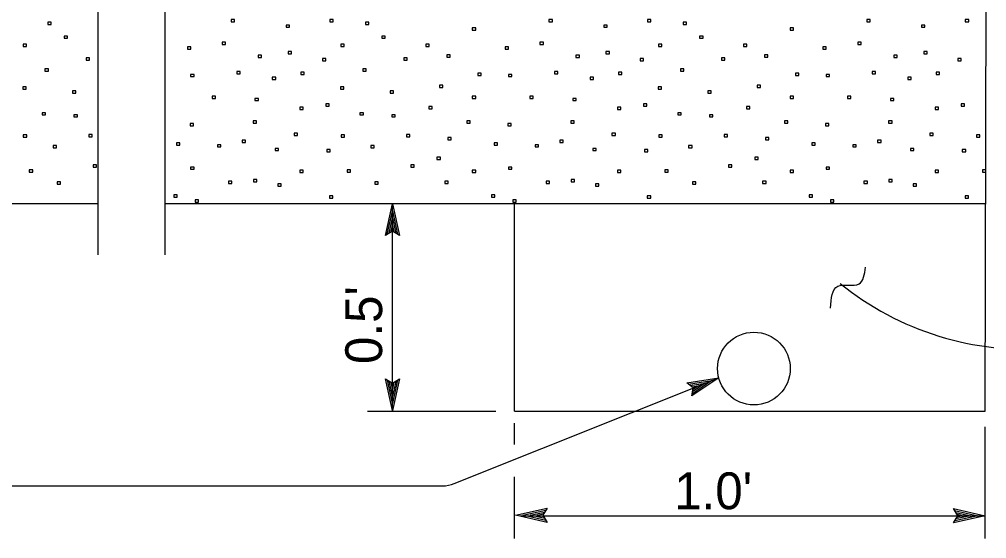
# Model space of a CAD drawing. Extents: x -894 to 866, y -476 to 714.
# Drawn here: x 515.4 to 699.1, y 5.6 to 104.3 of the extents above; entities that cross this region are included whole.
import ezdxf

# ---------------------------------------------------------------- set-up
doc = ezdxf.new("R2010")
doc.units = 0
for name, color, linetype in [('56 Stage 3 Anno', 7, 'Continuous'), ('57 Undefined', 7, 'Continuous'), ('59 Sndwall Anno', 7, 'Continuous'), ('60 Nongeo Data', 7, 'Continuous')]:
    doc.layers.add(name, color=color, linetype=linetype)

msp = doc.modelspace()

# ---------------------------------------------------------------- linework, layer by layer
at = {"layer": '56 Stage 3 Anno'}
for p, q in [((584.9344, 63.2571), (586.2746, 69.2571)), ((586.2746, 29.9745), (586.2746, 69.2571)), ((586.2746, 69.2571), (586.2746, 69.2571)), ((586.2746, 69.2571), (587.6045, 63.2571)), ((585.2904, 63.4736), (586.2738, 67.8772)), ((585.6498, 63.7075), (586.2722, 66.4945)), ((586.2722, 66.4945), (586.8986, 63.6693)), ((586.2781, 67.8661), (587.2451, 63.4921)), ((585.9967, 63.8835), (586.2711, 65.113)), ((586.2711, 65.113), (586.5392, 63.9043)), ((586.2746, 64.0571), (584.9344, 63.2571)), ((584.9344, 63.2571), (584.9344, 63.2571)), ((587.6045, 63.2571), (586.2746, 64.0571)), ((587.6045, 63.2571), (587.6045, 63.2571)), ((586.2746, 29.9745), (584.9443, 35.9745)), ((584.9443, 35.9745), (584.9443, 35.9745)), ((584.9443, 35.9745), (586.2746, 35.1745)), ((586.2746, 29.9745), (584.9443, 35.9745)), ((584.9443, 35.9745), (584.9443, 35.9745)), ((584.9443, 35.9745), (586.2746, 35.1745)), ((586.2711, 31.3654), (585.3037, 35.7394)), ((586.2711, 31.3654), (585.3037, 35.7394)), ((586.2766, 32.7371), (585.6502, 35.5623)), ((586.2766, 32.7371), (585.6502, 35.5623)), ((586.2778, 34.1186), (586.0096, 35.3272)), ((586.2778, 34.1186), (586.0096, 35.3272)), ((586.2746, 35.1745), (587.6144, 35.9745)), ((587.6144, 35.9745), (586.2746, 29.9745)), ((586.2746, 35.1745), (587.6144, 35.9745)), ((587.6144, 35.9745), (586.2746, 29.9745)), ((587.2585, 35.7579), (586.275, 31.3544)), ((587.2585, 35.7579), (586.275, 31.3544)), ((586.899, 35.5241), (586.2766, 32.7371)), ((586.899, 35.5241), (586.2766, 32.7371)), ((586.5522, 35.3481), (586.2778, 34.1186)), ((586.5522, 35.3481), (586.2778, 34.1186)), ((587.6144, 35.9745), (587.6144, 35.9745)), ((587.6144, 35.9745), (587.6144, 35.9745)), ((598.0218, 16.1017), (648.2119, 36.2213)), ((642.1442, 35.2324), (648.2119, 36.2213)), ((643.3855, 34.2863), (642.1442, 35.2324)), ((642.1442, 35.2324), (642.1442, 35.2324)), ((642.4776, 34.9827), (646.9312, 35.7083)), ((642.8284, 34.7359), (645.6469, 35.1953)), ((648.2119, 36.2213), (643.1375, 32.754)), ((646.9221, 35.7005), (643.2221, 33.1749)), ((645.6469, 35.1953), (643.2576, 33.5627)), ((648.2119, 36.2213), (648.2119, 36.2213)), ((643.1209, 34.4796), (644.3643, 34.6824)), ((643.1379, 32.754), (643.3855, 34.2863)), ((644.3643, 34.6824), (643.3418, 33.9839)), ((643.1379, 32.7544), (643.1379, 32.7544)), ((581.5656, 29.8643), (605.8754, 29.8643)), ((586.2746, 29.9745), (586.2746, 29.9745)), ((586.2746, 29.9745), (586.2746, 29.9745)), ((609.4427, 23.5304), (609.4427, 27.6095)), ((698.7929, 5.6462), (698.7929, 26.8686)), ((609.4427, 5.6462), (609.4427, 17.3773)), ((499.3924, 15.671), (595.7892, 15.671)), ((609.6273, 10.1111), (615.6336, 11.4135)), ((611.0183, 10.1084), (615.397, 11.0552)), ((615.6332, 11.4135), (614.8273, 10.0871)), ((615.6332, 11.4131), (615.6332, 11.4131)), ((693.5929, 10.0088), (692.7992, 11.3525)), ((692.7992, 11.3525), (692.7992, 11.3525)), ((692.7992, 11.3525), (698.7929, 9.9848)), ((615.621, 8.7434), (609.6273, 10.1111)), ((609.6273, 10.1111), (609.6273, 10.1111)), ((610.4541, 9.9848), (661.6768, 9.9848)), ((615.406, 9.1001), (611.0072, 10.1045)), ((612.3899, 10.0962), (615.2179, 10.7092)), ((615.1742, 9.4611), (612.3899, 10.0962)), ((613.7714, 10.0887), (614.9816, 10.3509)), ((614.9993, 9.8084), (613.7714, 10.0887)), ((614.8273, 10.0871), (615.621, 8.7434)), ((661.6768, 9.9848), (698.7929, 9.9848)), ((698.7929, 9.9848), (692.7866, 8.6828)), ((692.787, 8.6828), (693.5929, 10.0088)), ((693.0142, 10.9958), (697.413, 9.9919)), ((697.4019, 9.9879), (693.0232, 9.0407)), ((696.0303, 9.9997), (693.2023, 9.3867)), ((693.246, 10.6352), (696.0303, 9.9997)), ((693.4208, 10.2875), (694.6488, 10.0072)), ((694.6488, 10.0072), (693.4386, 9.745)), ((698.7929, 9.9848), (698.7929, 9.9848)), ((615.621, 8.7434), (615.621, 8.7434)), ((692.787, 8.6828), (692.787, 8.6828))]:
    msp.add_line(p, q, dxfattribs=at)
for centre, radius, start, end in [((706.5601, 97.7142), 56.0853, 231.000808, 274.615222), ((595.7891, 21.671), 6, 270, 291.844089)]:
    msp.add_arc(centre, radius, start, end, dxfattribs=at)
msp.add_spline([(669.4555, 49.4544), (670.8402, 53.6103), (674.8559, 54.0256), (676.102, 57.2118)], degree=3, dxfattribs=at)
at = {"layer": '59 Sndwall Anno'}
for points in [[(521.4696, 103.7169), (520.8243, 103.7169), (520.8243, 103.2865), (521.4696, 103.2865)], [(556.3117, 104.2373), (555.6664, 104.2373), (555.6664, 103.807), (556.3117, 103.807)], [(566.712, 103.1964), (566.0668, 103.1964), (566.0668, 102.7661), (566.712, 102.7661)], [(575.0325, 104.2373), (574.3872, 104.2373), (574.3872, 103.807), (575.0325, 103.807)], [(581.7931, 103.7169), (581.1478, 103.7169), (581.1478, 103.2865), (581.7931, 103.2865)], [(616.6352, 104.2373), (615.9899, 104.2373), (615.9899, 103.807), (616.6352, 103.807)], [(627.0355, 103.1964), (626.3903, 103.1964), (626.3903, 102.7661), (627.0355, 102.7661)], [(635.356, 104.2373), (634.7107, 104.2373), (634.7107, 103.807), (635.356, 103.807)], [(642.1166, 103.7169), (641.4713, 103.7169), (641.4713, 103.2865), (642.1166, 103.2865)], [(676.9587, 104.2373), (676.3134, 104.2373), (676.3134, 103.807), (676.9587, 103.807)], [(687.359, 103.1964), (686.7138, 103.1964), (686.7138, 102.7661), (687.359, 102.7661)], [(695.6795, 104.2373), (695.0342, 104.2373), (695.0342, 103.807), (695.6795, 103.807)], [(524.5897, 101.1153), (523.9444, 101.1153), (523.9444, 100.685), (524.5897, 100.685)], [(584.9132, 101.1153), (584.2679, 101.1153), (584.2679, 100.685), (584.9132, 100.685)], [(602.0742, 102.6763), (601.4289, 102.6763), (601.4289, 102.246), (602.0742, 102.246)], [(645.2367, 101.1153), (644.5914, 101.1153), (644.5914, 100.685), (645.2367, 100.685)], [(662.3977, 102.6763), (661.7524, 102.6763), (661.7524, 102.246), (662.3977, 102.246)], [(516.7893, 99.5543), (516.144, 99.5543), (516.144, 99.124), (516.7893, 99.124)], [(554.6066, 99.9401), (553.9613, 99.9401), (553.9613, 99.5098), (554.6066, 99.5098)], [(577.1128, 99.5543), (576.4675, 99.5543), (576.4675, 99.124), (577.1128, 99.124)], [(593.2336, 99.5543), (592.5884, 99.5543), (592.5884, 99.124), (593.2336, 99.124)], [(614.9301, 99.9401), (614.2848, 99.9401), (614.2848, 99.5098), (614.9301, 99.5098)], [(637.4363, 99.5543), (636.791, 99.5543), (636.791, 99.124), (637.4363, 99.124)], [(653.5571, 99.5543), (652.9119, 99.5543), (652.9119, 99.124), (653.5571, 99.124)], [(675.2536, 99.9401), (674.6083, 99.9401), (674.6083, 99.5098), (675.2536, 99.5098)], [(547.9912, 99.0338), (547.3459, 99.0338), (547.3459, 98.6035), (547.9912, 98.6035)], [(561.4376, 97.4543), (560.7924, 97.4543), (560.7924, 97.024), (561.4376, 97.024)], [(567.1302, 98.1795), (566.4849, 98.1795), (566.4849, 97.7492), (567.1302, 97.7492)], [(597.2321, 97.5582), (596.5868, 97.5582), (596.5868, 97.1279), (597.2321, 97.1279)], [(608.3147, 99.0338), (607.6694, 99.0338), (607.6694, 98.6035), (608.3147, 98.6035)], [(621.7611, 97.4543), (621.1159, 97.4543), (621.1159, 97.024), (621.7611, 97.024)], [(627.4537, 98.1795), (626.8084, 98.1795), (626.8084, 97.7492), (627.4537, 97.7492)], [(657.5556, 97.5582), (656.9103, 97.5582), (656.9103, 97.1279), (657.5556, 97.1279)], [(668.6382, 99.0338), (667.9929, 99.0338), (667.9929, 98.6035), (668.6382, 98.6035)], [(682.0846, 97.4543), (681.4394, 97.4543), (681.4394, 97.024), (682.0846, 97.024)], [(687.7772, 98.1795), (687.1319, 98.1795), (687.1319, 97.7492), (687.7772, 97.7492)], [(528.7499, 96.9523), (528.1046, 96.9523), (528.1046, 96.522), (528.7499, 96.522)], [(573.6345, 96.833), (572.9892, 96.833), (572.9892, 96.4027), (573.6345, 96.4027)], [(589.0734, 96.9523), (588.4281, 96.9523), (588.4281, 96.522), (589.0734, 96.522)], [(633.958, 96.833), (633.3127, 96.833), (633.3127, 96.4027), (633.958, 96.4027)], [(649.3969, 96.9523), (648.7516, 96.9523), (648.7516, 96.522), (649.3969, 96.522)], [(694.2815, 96.833), (693.6362, 96.833), (693.6362, 96.4027), (694.2815, 96.4027)], [(520.9495, 94.8708), (520.3043, 94.8708), (520.3043, 94.4405), (520.9495, 94.4405)], [(548.6038, 93.8299), (547.9585, 93.8299), (547.9585, 93.3996), (548.6038, 93.3996)], [(557.3518, 94.3503), (556.7066, 94.3503), (556.7066, 93.92), (557.3518, 93.92)], [(569.5105, 94.244), (568.8652, 94.244), (568.8652, 93.8137), (569.5105, 93.8137)], [(581.273, 94.8708), (580.6278, 94.8708), (580.6278, 94.4405), (581.273, 94.4405)], [(603.1313, 94.037), (602.486, 94.037), (602.486, 93.6066), (603.1313, 93.6066)], [(608.9273, 93.8299), (608.282, 93.8299), (608.282, 93.3996), (608.9273, 93.3996)], [(617.6753, 94.3503), (617.0301, 94.3503), (617.0301, 93.92), (617.6753, 93.92)], [(629.834, 94.244), (629.1887, 94.244), (629.1887, 93.8137), (629.834, 93.8137)], [(641.5965, 94.8708), (640.9513, 94.8708), (640.9513, 94.4405), (641.5965, 94.4405)], [(663.4548, 94.037), (662.8095, 94.037), (662.8095, 93.6066), (663.4548, 93.6066)], [(669.2508, 93.8299), (668.6055, 93.8299), (668.6055, 93.3996), (669.2508, 93.3996)], [(677.9988, 94.3503), (677.3536, 94.3503), (677.3536, 93.92), (677.9988, 93.92)], [(690.1575, 94.244), (689.5122, 94.244), (689.5122, 93.8137), (690.1575, 93.8137)], [(564.112, 93.3098), (563.4668, 93.3098), (563.4668, 92.8795), (564.112, 92.8795)], [(624.4355, 93.3098), (623.7903, 93.3098), (623.7903, 92.8795), (624.4355, 92.8795)], [(684.7591, 93.3098), (684.1138, 93.3098), (684.1138, 92.8795), (684.7591, 92.8795)], [(516.7263, 91.448), (516.081, 91.448), (516.081, 91.0177), (516.7263, 91.0177)], [(526.1499, 90.7082), (525.5046, 90.7082), (525.5046, 90.2779), (526.1499, 90.2779)], [(577.0498, 91.448), (576.4045, 91.448), (576.4045, 91.0177), (577.0498, 91.0177)], [(586.4734, 90.7082), (585.8281, 90.7082), (585.8281, 90.2779), (586.4734, 90.2779)], [(595.8336, 91.7488), (595.1884, 91.7488), (595.1884, 91.3185), (595.8336, 91.3185)], [(637.3733, 91.448), (636.728, 91.448), (636.728, 91.0177), (637.3733, 91.0177)], [(646.7969, 90.7082), (646.1516, 90.7082), (646.1516, 90.2779), (646.7969, 90.2779)], [(656.1571, 91.7488), (655.5119, 91.7488), (655.5119, 91.3185), (656.1571, 91.3185)], [(552.6715, 89.6673), (552.0262, 89.6673), (552.0262, 89.237), (552.6715, 89.237)], [(560.8168, 89.2732), (560.1715, 89.2732), (560.1715, 88.8429), (560.8168, 88.8429)], [(574.2553, 88.2374), (573.6101, 88.2374), (573.6101, 87.8071), (574.2553, 87.8071)], [(602.0742, 89.6673), (601.4289, 89.6673), (601.4289, 89.237), (602.0742, 89.237)], [(612.995, 89.6673), (612.3497, 89.6673), (612.3497, 89.237), (612.995, 89.237)], [(621.1403, 89.2732), (620.495, 89.2732), (620.495, 88.8429), (621.1403, 88.8429)], [(634.5788, 88.2374), (633.9336, 88.2374), (633.9336, 87.8071), (634.5788, 87.8071)], [(662.3977, 89.6673), (661.7524, 89.6673), (661.7524, 89.237), (662.3977, 89.237)], [(673.3185, 89.6673), (672.6732, 89.6673), (672.6732, 89.237), (673.3185, 89.237)], [(681.4638, 89.2732), (680.8185, 89.2732), (680.8185, 88.8429), (681.4638, 88.8429)], [(694.9023, 88.2374), (694.2571, 88.2374), (694.2571, 87.8071), (694.9023, 87.8071)], [(520.4295, 86.5452), (519.7842, 86.5452), (519.7842, 86.1149), (520.4295, 86.1149)], [(569.3124, 87.5858), (568.6672, 87.5858), (568.6672, 87.1555), (569.3124, 87.1555)], [(580.753, 86.5452), (580.1077, 86.5452), (580.1077, 86.1149), (580.753, 86.1149)], [(593.8167, 87.7197), (593.1714, 87.7197), (593.1714, 87.2893), (593.8167, 87.2893)], [(629.6359, 87.5858), (628.9907, 87.5858), (628.9907, 87.1555), (629.6359, 87.1555)], [(641.0765, 86.5452), (640.4312, 86.5452), (640.4312, 86.1149), (641.0765, 86.1149)], [(654.1402, 87.7197), (653.4949, 87.7197), (653.4949, 87.2893), (654.1402, 87.2893)], [(689.9594, 87.5858), (689.3142, 87.5858), (689.3142, 87.1555), (689.9594, 87.1555)], [(526.455, 86.1661), (525.8098, 86.1661), (525.8098, 85.7358), (526.455, 85.7358)], [(548.5003, 84.509), (547.855, 84.509), (547.855, 84.0787), (548.5003, 84.0787)], [(560.4719, 84.9842), (559.8266, 84.9842), (559.8266, 84.5539), (560.4719, 84.5539)], [(586.7785, 86.1661), (586.1333, 86.1661), (586.1333, 85.7358), (586.7785, 85.7358)], [(601.034, 84.9842), (600.3887, 84.9842), (600.3887, 84.5539), (601.034, 84.5539)], [(608.8238, 84.509), (608.1785, 84.509), (608.1785, 84.0787), (608.8238, 84.0787)], [(620.7954, 84.9842), (620.1501, 84.9842), (620.1501, 84.5539), (620.7954, 84.5539)], [(647.102, 86.1661), (646.4568, 86.1661), (646.4568, 85.7358), (647.102, 85.7358)], [(661.3575, 84.9842), (660.7122, 84.9842), (660.7122, 84.5539), (661.3575, 84.5539)], [(669.1473, 84.509), (668.502, 84.509), (668.502, 84.0787), (669.1473, 84.0787)], [(681.1189, 84.9842), (680.4736, 84.9842), (680.4736, 84.5539), (681.1189, 84.5539)], [(568.2683, 82.6449), (567.6231, 82.6449), (567.6231, 82.2145), (568.2683, 82.2145)], [(628.5918, 82.6449), (627.9466, 82.6449), (627.9466, 82.2145), (628.5918, 82.2145)], [(688.9153, 82.6449), (688.2701, 82.6449), (688.2701, 82.2145), (688.9153, 82.2145)], [(516.8299, 82.3342), (516.1846, 82.3342), (516.1846, 81.9039), (516.8299, 81.9039)], [(529.27, 82.3823), (528.6247, 82.3823), (528.6247, 81.9519), (529.27, 81.9519)], [(545.9109, 80.8212), (545.2656, 80.8212), (545.2656, 80.3909), (545.9109, 80.3909)], [(558.3916, 81.3417), (557.7463, 81.3417), (557.7463, 80.9114), (558.3916, 80.9114)], [(577.1534, 82.3342), (576.5081, 82.3342), (576.5081, 81.9039), (577.1534, 81.9039)], [(589.5935, 82.3823), (588.9482, 82.3823), (588.9482, 81.9519), (589.5935, 81.9519)], [(597.4391, 81.8165), (596.7939, 81.8165), (596.7939, 81.3862), (597.4391, 81.3862)], [(606.2344, 80.8212), (605.5891, 80.8212), (605.5891, 80.3909), (606.2344, 80.3909)], [(618.7151, 81.3417), (618.0698, 81.3417), (618.0698, 80.9114), (618.7151, 80.9114)], [(637.4769, 82.3342), (636.8316, 82.3342), (636.8316, 81.9039), (637.4769, 81.9039)], [(649.917, 82.3823), (649.2717, 82.3823), (649.2717, 81.9519), (649.917, 81.9519)], [(657.7626, 81.8165), (657.1174, 81.8165), (657.1174, 81.3862), (657.7626, 81.3862)], [(666.5579, 80.8212), (665.9126, 80.8212), (665.9126, 80.3909), (666.5579, 80.3909)], [(679.0386, 81.3417), (678.3933, 81.3417), (678.3933, 80.9114), (679.0386, 80.9114)], [(697.8004, 82.3342), (697.1551, 82.3342), (697.1551, 81.9039), (697.8004, 81.9039)], [(522.5094, 80.3008), (521.8641, 80.3008), (521.8641, 79.8705), (522.5094, 79.8705)], [(553.6751, 80.4701), (553.0298, 80.4701), (553.0298, 80.0397), (553.6751, 80.0397)], [(564.6321, 79.7807), (563.9869, 79.7807), (563.9869, 79.3504), (564.6321, 79.3504)], [(574.4624, 79.5382), (573.8171, 79.5382), (573.8171, 79.1079), (574.4624, 79.1079)], [(582.8329, 80.3008), (582.1876, 80.3008), (582.1876, 79.8705), (582.8329, 79.8705)], [(613.9986, 80.4701), (613.3533, 80.4701), (613.3533, 80.0397), (613.9986, 80.0397)], [(624.9556, 79.7807), (624.3104, 79.7807), (624.3104, 79.3504), (624.9556, 79.3504)], [(634.7859, 79.5382), (634.1406, 79.5382), (634.1406, 79.1079), (634.7859, 79.1079)], [(643.1564, 80.3008), (642.5111, 80.3008), (642.5111, 79.8705), (643.1564, 79.8705)], [(674.3221, 80.4701), (673.6768, 80.4701), (673.6768, 80.0397), (674.3221, 80.0397)], [(685.2791, 79.7807), (684.6339, 79.7807), (684.6339, 79.3504), (685.2791, 79.3504)], [(695.1094, 79.5382), (694.4642, 79.5382), (694.4642, 79.1079), (695.1094, 79.1079)], [(595.3691, 78.0882), (594.7238, 78.0882), (594.7238, 77.6579), (595.3691, 77.6579)], [(655.6926, 78.0882), (655.0473, 78.0882), (655.0473, 77.6579), (655.6926, 77.6579)], [(517.9684, 75.7063), (517.3232, 75.7063), (517.3232, 75.276), (517.9684, 75.276)], [(530.0775, 76.6386), (529.4322, 76.6386), (529.4322, 76.2083), (530.0775, 76.2083)], [(548.6038, 76.224), (547.9585, 76.224), (547.9585, 75.7937), (548.6038, 75.7937)], [(569.3124, 75.6177), (568.6672, 75.6177), (568.6672, 75.1874), (569.3124, 75.1874)], [(578.2919, 75.7063), (577.6467, 75.7063), (577.6467, 75.276), (578.2919, 75.276)], [(590.401, 76.6386), (589.7557, 76.6386), (589.7557, 76.2083), (590.401, 76.2083)], [(602.0742, 75.6177), (601.4289, 75.6177), (601.4289, 75.1874), (602.0742, 75.1874)], [(608.9273, 76.224), (608.282, 76.224), (608.282, 75.7937), (608.9273, 75.7937)], [(629.6359, 75.6177), (628.9907, 75.6177), (628.9907, 75.1874), (629.6359, 75.1874)], [(638.6154, 75.7063), (637.9702, 75.7063), (637.9702, 75.276), (638.6154, 75.276)], [(650.7245, 76.6386), (650.0792, 76.6386), (650.0792, 76.2083), (650.7245, 76.2083)], [(662.3977, 75.6177), (661.7524, 75.6177), (661.7524, 75.1874), (662.3977, 75.1874)], [(669.2508, 76.224), (668.6055, 76.224), (668.6055, 75.7937), (669.2508, 75.7937)], [(689.9594, 75.6177), (689.3142, 75.6177), (689.3142, 75.1874), (689.9594, 75.1874)], [(698.9389, 75.7063), (698.2937, 75.7063), (698.2937, 75.276), (698.9389, 75.276)], [(555.7916, 73.5362), (555.1463, 73.5362), (555.1463, 73.1059), (555.7916, 73.1059)], [(560.5062, 73.8421), (559.8609, 73.8421), (559.8609, 73.4118), (560.5062, 73.4118)], [(596.8738, 73.5362), (596.2285, 73.5362), (596.2285, 73.1059), (596.8738, 73.1059)], [(616.1151, 73.5362), (615.4698, 73.5362), (615.4698, 73.1059), (616.1151, 73.1059)], [(620.8297, 73.8421), (620.1844, 73.8421), (620.1844, 73.4118), (620.8297, 73.4118)], [(657.1973, 73.5362), (656.552, 73.5362), (656.552, 73.1059), (657.1973, 73.1059)], [(676.4386, 73.5362), (675.7933, 73.5362), (675.7933, 73.1059), (676.4386, 73.1059)], [(681.1532, 73.8421), (680.5079, 73.8421), (680.5079, 73.4118), (681.1532, 73.4118)], [(523.2468, 73.4279), (522.6015, 73.4279), (522.6015, 72.9976), (523.2468, 72.9976)], [(565.1522, 73.0161), (564.5069, 73.0161), (564.5069, 72.5858), (565.1522, 72.5858)], [(583.5703, 73.4279), (582.925, 73.4279), (582.925, 72.9976), (583.5703, 72.9976)], [(625.4757, 73.0161), (624.8304, 73.0161), (624.8304, 72.5858), (625.4757, 72.5858)], [(643.8938, 73.4279), (643.2485, 73.4279), (643.2485, 72.9976), (643.8938, 72.9976)], [(685.7992, 73.0161), (685.1539, 73.0161), (685.1539, 72.5858), (685.7992, 72.5858)], [(545.3908, 70.9346), (544.7456, 70.9346), (544.7456, 70.5043), (545.3908, 70.5043)], [(549.4318, 70.0106), (548.7865, 70.0106), (548.7865, 69.5803), (549.4318, 69.5803)], [(574.9797, 70.7354), (574.3345, 70.7354), (574.3345, 70.3051), (574.9797, 70.3051)], [(605.7143, 70.9346), (605.0691, 70.9346), (605.0691, 70.5043), (605.7143, 70.5043)], [(609.7553, 70.0106), (609.11, 70.0106), (609.11, 69.5803), (609.7553, 69.5803)], [(635.3032, 70.7354), (634.658, 70.7354), (634.658, 70.3051), (635.3032, 70.3051)], [(666.0378, 70.9346), (665.3926, 70.9346), (665.3926, 70.5043), (666.0378, 70.5043)], [(670.0788, 70.0106), (669.4335, 70.0106), (669.4335, 69.5803), (670.0788, 69.5803)], [(695.6267, 70.7354), (694.9815, 70.7354), (694.9815, 70.3051), (695.6267, 70.3051)]]:
    msp.add_lwpolyline(points, close=True, dxfattribs=at)
at = {"layer": '60 Nongeo Data'}
for p, q in [((698.7929, 29.8643), (699.0582, 141.9219)), ((530.4046, 59.5835), (530.4046, 116.2511)), ((543.1428, 59.5835), (543.1428, 116.372)), ((392.4754, 69.2969), (530.4046, 69.2969)), ((543.1428, 69.2969), (609.4427, 69.2969)), ((609.4427, 29.8643), (609.4427, 69.2969)), ((609.4427, 69.2969), (698.8862, 69.2969)), ((609.4427, 29.8643), (698.7929, 29.8643))]:
    msp.add_line(p, q, dxfattribs=at)
msp.add_circle((654.9, 37.9479), 6.9064, dxfattribs=at)

# ---------------------------------------------------------------- texts
at = {"layer": '57 Undefined'}
msp.add_text("0.5'", height=7, rotation=90, dxfattribs=at).set_placement((584.3142, 38.8116))
msp.add_text("1.0'", height=7, dxfattribs=at).set_placement((639.7641, 11.2353))

doc.saveas('drawing.dxf')
